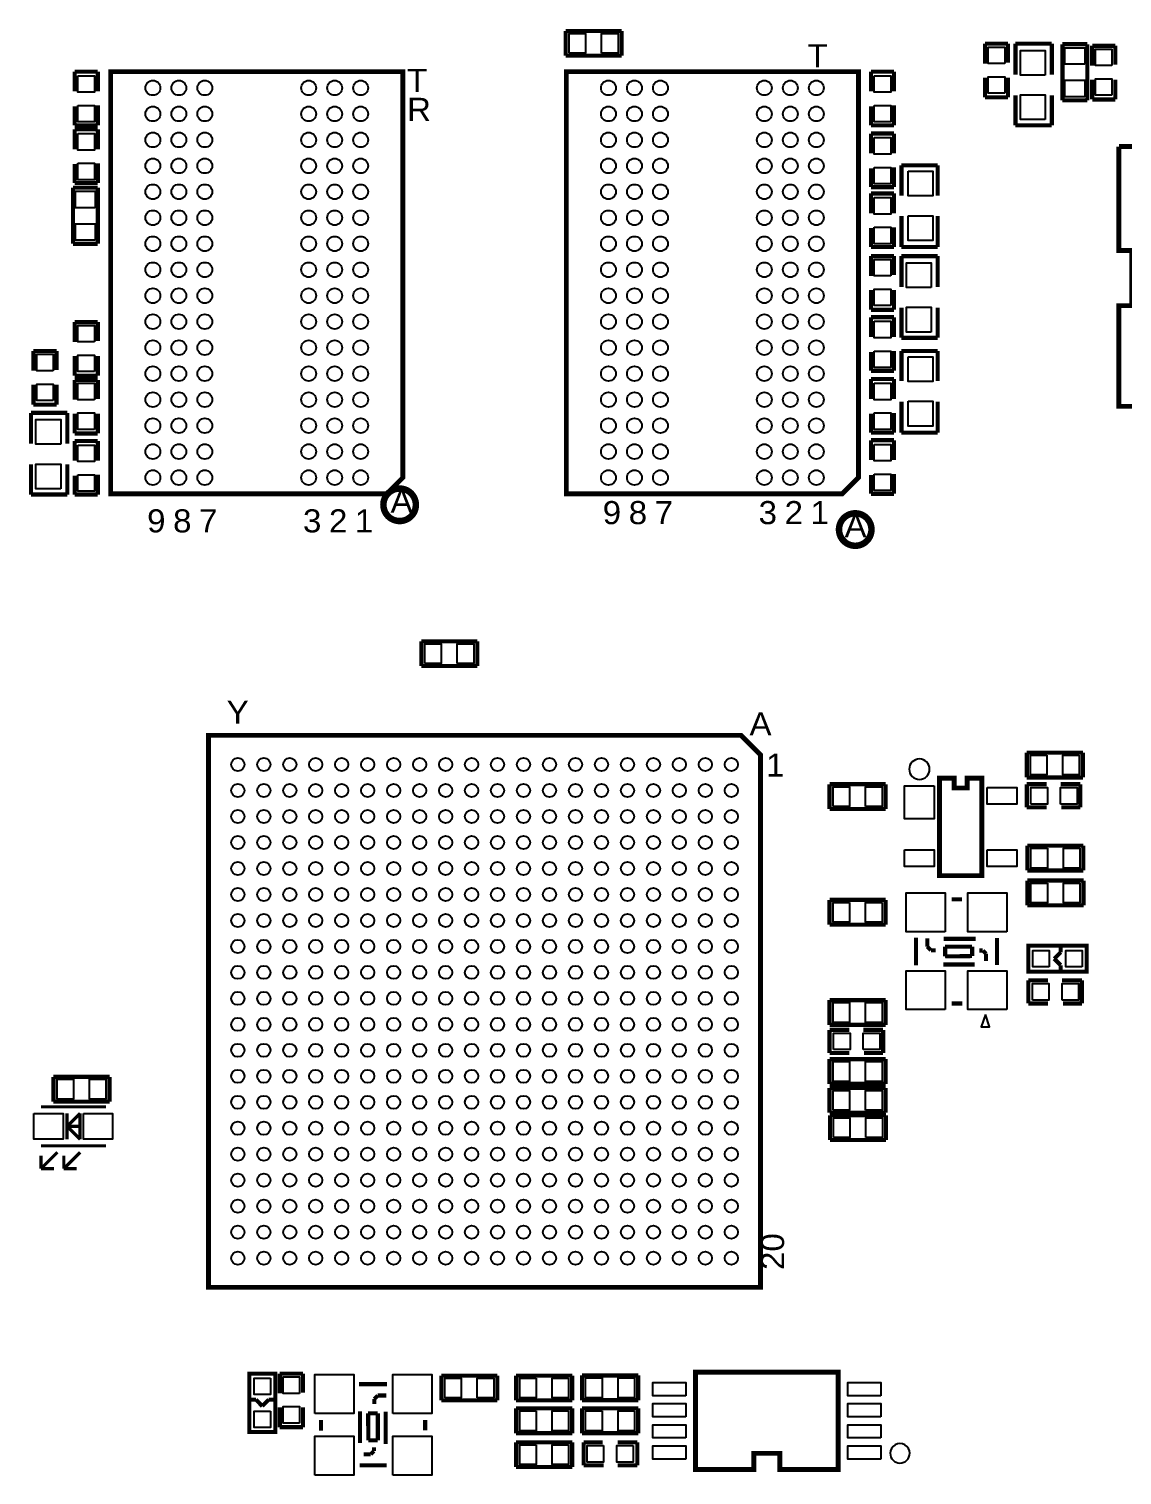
# Model space of a CAD drawing. Extents: x -24 to 175, y -12 to 101.
# Drawn here: x 51.57 to 85.24, y 25.51 to 70.04 of the extents above; entities that cross this region are included whole.
import ezdxf

# ---------------------------------------------------------------- set-up
doc = ezdxf.new("R2010")
doc.units = 0
doc.layers.add('PG_SILKSCREEN_TOP', color=4, linetype='CONTINUOUS')
doc.layers.add('PIN_TOP', color=5, linetype='CONTINUOUS')

msp = doc.modelspace()

# ---------------------------------------------------------------- linework, layer by layer
at = {"layer": 'PG_SILKSCREEN_TOP'}
for points, const_width in [([(68.0974, 69.977), (68.0974, 69.215)], 0.127), ([(69.8246, 69.977), (68.0974, 69.977)], 0.127), ([(69.8246, 69.215), (69.8246, 69.977)], 0.127), ([(81.0133, 69.5833), (81.7245, 69.5833)], 0.127), ([(81.0133, 68.9737), (81.0133, 69.5833)], 0.127), ([(81.7245, 69.5833), (81.7245, 68.9991)], 0.127), ([(81.9531, 68.6308), (81.9531, 69.5833)], 0.127), ([(81.9531, 69.5833), (83.0707, 69.5833)], 0.127), ([(83.0707, 69.5833), (83.0707, 68.6308)], 0.127), ([(84.1629, 69.5706), (83.4009, 69.5706)], 0.127), ([(83.4009, 69.5706), (83.4009, 67.8434)], 0.127), ([(84.1629, 67.8434), (84.1629, 69.5706)], 0.127), ([(84.3153, 69.5198), (85.0265, 69.5198)], 0.127), ([(84.3153, 68.9102), (84.3153, 69.5198)], 0.127), ([(85.0265, 69.5198), (85.0265, 68.9356)], 0.127), ([(68.0974, 69.215), (69.8246, 69.215)], 0.127), ([(53.689504, 68.724196), (52.978304, 68.724196)], 0.127), ([(52.978304, 68.724196), (52.978304, 68.114596)], 0.127), ([(53.689504, 68.724196), (53.689504, 68.114596)], 0.127), ([(78.212696, 68.724196), (77.501496, 68.724196)], 0.127), ([(77.501496, 68.724196), (77.501496, 68.114596)], 0.127), ([(78.212696, 68.724196), (78.212696, 68.114596)], 0.127), ([(81.0133, 67.9323), (81.0133, 68.5419)], 0.127), ([(81.7245, 67.9323), (81.7245, 68.5419)], 0.127), ([(84.3153, 67.8688), (84.3153, 68.4784)], 0.127), ([(85.0265, 67.8688), (85.0265, 68.4784)], 0.127), ([(52.978304, 67.073196), (52.978304, 67.657396)], 0.127), ([(53.689504, 67.682796), (53.689504, 67.073196)], 0.127), ([(77.501496, 67.073196), (77.501496, 67.657396)], 0.127), ([(78.212696, 67.682796), (78.212696, 67.073196)], 0.127), ([(81.0133, 67.9323), (81.7245, 67.9323)], 0.127), ([(81.9531, 67.9958), (81.9531, 67.0687)], 0.127), ([(83.0707, 67.0687), (83.0707, 67.9958)], 0.127), ([(83.4009, 67.8434), (84.1629, 67.8434)], 0.127), ([(84.3153, 67.8688), (85.0265, 67.8688)], 0.127), ([(53.689504, 67.073196), (52.978304, 67.073196)], 0.127), ([(53.689504, 66.946196), (52.978304, 66.946196)], 0.127), ([(52.978304, 66.946196), (52.978304, 66.336596)], 0.127), ([(53.689504, 66.946196), (53.689504, 66.336596)], 0.127), ([(78.212696, 67.073196), (77.501496, 67.073196)], 0.127), ([(78.212696, 66.819196), (77.501496, 66.819196)], 0.127), ([(77.501496, 66.819196), (77.501496, 66.209596)], 0.127), ([(78.212696, 66.819196), (78.212696, 66.209596)], 0.127), ([(81.9531, 67.0687), (83.0707, 67.0687)], 0.127), ([(85.738005, 58.419009), (85.138006, 58.419009), (85.138006, 61.519003), (85.538005, 61.519003), (85.538005, 63.219), (85.138006, 63.219), (85.138006, 66.418993)], 0.150012), ([(85.138006, 66.418993), (85.738005, 66.418993)], 0.150012), ([(52.978304, 65.295196), (52.978304, 65.879396)], 0.127), ([(53.689504, 65.904796), (53.689504, 65.295196)], 0.127), ([(77.501496, 65.168196), (77.501496, 65.752396)], 0.127), ([(78.212696, 65.777796), (78.212696, 65.168196)], 0.127), ([(79.558896, 65.8368), (78.441296, 65.8368)], 0.127), ([(78.441296, 65.8368), (78.441296, 64.9097)], 0.127), ([(79.558896, 64.9097), (79.558896, 65.8368)], 0.127), ([(53.689504, 65.15034), (52.927504, 65.15034)], 0.127), ([(52.927504, 65.15034), (52.927504, 63.42314)], 0.127), ([(53.689504, 65.295196), (52.978304, 65.295196)], 0.127), ([(53.689504, 63.42314), (53.689504, 65.15034)], 0.127), ([(78.212696, 65.168196), (77.501496, 65.168196)], 0.127), ([(78.212696, 64.9732), (77.501496, 64.9732)], 0.127), ([(77.501496, 64.9732), (77.501496, 64.3636)], 0.127), ([(78.212696, 64.9732), (78.212696, 64.3636)], 0.127), ([(78.441296, 63.3222), (78.441296, 64.2747)], 0.127), ([(79.558896, 64.2747), (79.558896, 63.3222)], 0.127), ([(77.501496, 63.3222), (77.501496, 63.9064)], 0.127), ([(78.212696, 63.9318), (78.212696, 63.3222)], 0.127), ([(52.927504, 63.42314), (53.689504, 63.42314)], 0.127), ([(78.212696, 63.3222), (77.501496, 63.3222)], 0.127), ([(79.558896, 63.3222), (78.441296, 63.3222)], 0.127), ([(77.501496, 63.0428), (78.212696, 63.0428)], 0.127), ([(77.501496, 62.4332), (77.501496, 63.0428)], 0.127), ([(78.212696, 63.0428), (78.212696, 62.4586)], 0.127), ([(78.441296, 62.0903), (78.441296, 63.0428)], 0.127), ([(78.441296, 63.0428), (79.558896, 63.0428)], 0.127), ([(79.558896, 63.0428), (79.558896, 62.0903)], 0.127), ([(77.501496, 61.3918), (77.501496, 62.0014)], 0.127), ([(78.212696, 61.3918), (78.212696, 62.0014)], 0.127), ([(78.441296, 61.4553), (78.441296, 60.5282)], 0.127), ([(79.558896, 60.5282), (79.558896, 61.4553)], 0.127), ([(52.978304, 61.0108), (53.689504, 61.0108)], 0.127), ([(52.978304, 60.4012), (52.978304, 61.0108)], 0.127), ([(53.689504, 61.0108), (53.689504, 60.4266)], 0.127), ([(77.501496, 61.3918), (78.212696, 61.3918)], 0.127), ([(78.212696, 61.1632), (77.501496, 61.1632)], 0.127), ([(77.501496, 61.1632), (77.501496, 60.5536)], 0.127), ([(78.212696, 61.1632), (78.212696, 60.5536)], 0.127), ([(78.441296, 60.5282), (79.558896, 60.5282)], 0.127), ([(51.708304, 60.1218), (52.419504, 60.1218)], 0.127), ([(51.708304, 59.5122), (51.708304, 60.1218)], 0.127), ([(52.419504, 60.1218), (52.419504, 59.5376)], 0.127), ([(77.501496, 59.5122), (77.501496, 60.0964)], 0.127), ([(78.212696, 60.1218), (78.212696, 59.5122)], 0.127), ([(79.558896, 60.1218), (78.441296, 60.1218)], 0.127), ([(78.441296, 60.1218), (78.441296, 59.1947)], 0.127), ([(79.558896, 59.1947), (79.558896, 60.1218)], 0.127), ([(52.978304, 59.3598), (52.978304, 59.9694)], 0.127), ([(53.689504, 59.3598), (53.689504, 59.9694)], 0.127), ([(52.978304, 59.3598), (53.689504, 59.3598)], 0.127), ([(52.978304, 59.2328), (53.689504, 59.2328)], 0.127), ([(52.978304, 58.6232), (52.978304, 59.2328)], 0.127), ([(53.689504, 59.2328), (53.689504, 58.6486)], 0.127), ([(78.212696, 59.5122), (77.501496, 59.5122)], 0.127), ([(78.212696, 59.2582), (77.501496, 59.2582)], 0.127), ([(77.501496, 59.2582), (77.501496, 58.6486)], 0.127), ([(78.212696, 59.2582), (78.212696, 58.6486)], 0.127), ([(51.708304, 58.4708), (51.708304, 59.0804)], 0.127), ([(52.419504, 58.4708), (52.419504, 59.0804)], 0.127), ([(51.708304, 58.4708), (52.419504, 58.4708)], 0.127), ([(78.441296, 57.6072), (78.441296, 58.5597)], 0.127), ([(79.558896, 58.5597), (79.558896, 57.6072)], 0.127), ([(51.632104, 57.2643), (51.632104, 58.2168)], 0.127), ([(51.632104, 58.2168), (52.749704, 58.2168)], 0.127), ([(52.749704, 58.2168), (52.749704, 57.2643)], 0.127), ([(52.978304, 57.5818), (52.978304, 58.1914)], 0.127), ([(53.689504, 57.5818), (53.689504, 58.1914)], 0.127), ([(77.501496, 57.6072), (77.501496, 58.1914)], 0.127), ([(78.212696, 58.2168), (78.212696, 57.6072)], 0.127), ([(52.978304, 57.5818), (53.689504, 57.5818)], 0.127), ([(78.212696, 57.6072), (77.501496, 57.6072)], 0.127), ([(79.558896, 57.6072), (78.441296, 57.6072)], 0.127), ([(53.689504, 57.3532), (52.978304, 57.3532)], 0.127), ([(52.978304, 57.3532), (52.978304, 56.7436)], 0.127), ([(53.689504, 57.3532), (53.689504, 56.7436)], 0.127), ([(78.212696, 57.374892), (77.501496, 57.374892)], 0.127), ([(77.501496, 57.374892), (77.501496, 56.765292)], 0.127), ([(78.212696, 57.374892), (78.212696, 56.765292)], 0.127), ([(51.632104, 56.6293), (51.632104, 55.7022)], 0.127), ([(52.749704, 55.7022), (52.749704, 56.6293)], 0.127), ([(52.978304, 55.7022), (52.978304, 56.2864)], 0.127), ([(53.689504, 56.3118), (53.689504, 55.7022)], 0.127), ([(77.501496, 55.723892), (77.501496, 56.308092)], 0.127), ([(78.212696, 56.333492), (78.212696, 55.723892)], 0.127), ([(51.632104, 55.7022), (52.749704, 55.7022)], 0.127), ([(53.689504, 55.7022), (52.978304, 55.7022)], 0.127), ([(78.212696, 55.723892), (77.501496, 55.723892)], 0.127), ([(63.6524, 51.181), (63.6524, 50.419)], 0.127), ([(65.3796, 51.181), (63.6524, 51.181)], 0.127), ([(65.3796, 50.419), (65.3796, 51.181)], 0.127), ([(63.6524, 50.419), (65.3796, 50.419)], 0.127), ([(84.028305, 47.752), (82.301105, 47.752)], 0.127), ([(82.301105, 47.752), (82.301105, 46.99)], 0.127), ([(84.028305, 46.99), (84.028305, 47.752)], 0.127), ([(76.2254, 46.781695), (76.2254, 46.019695)], 0.127), ([(77.9526, 46.781695), (76.2254, 46.781695)], 0.127), ([(77.9526, 46.019695), (77.9526, 46.781695)], 0.127), ([(82.301105, 46.99), (84.028305, 46.99)], 0.127), ([(82.301105, 46.781695), (82.301105, 46.070495)], 0.127), ([(82.301105, 46.781695), (82.910705, 46.781695)], 0.127), ([(83.342505, 46.781695), (83.952105, 46.781695)], 0.127), ([(83.952105, 46.781695), (83.952105, 46.070495)], 0.127), ([(76.2254, 46.019695), (77.9526, 46.019695)], 0.127), ([(82.301105, 46.070495), (82.910705, 46.070495)], 0.127), ([(83.952105, 46.070495), (83.367905, 46.070495)], 0.127), ([(84.045806, 44.886905), (82.318606, 44.886905)], 0.127), ([(82.318606, 44.886905), (82.318606, 44.124905)], 0.127), ([(84.045806, 44.124905), (84.045806, 44.886905)], 0.127), ([(82.318606, 44.124905), (84.045806, 44.124905)], 0.127), ([(84.0486, 43.815), (82.3214, 43.815)], 0.127), ([(82.3214, 43.815), (82.3214, 43.053)], 0.127), ([(84.0486, 43.053), (84.0486, 43.815)], 0.127), ([(77.9526, 43.220005), (76.2254, 43.220005)], 0.127), ([(76.2254, 43.220005), (76.2254, 42.458005)], 0.127), ([(77.9526, 42.458005), (77.9526, 43.220005)], 0.127), ([(80.306901, 43.239106), (79.986911, 43.239106)], 0.127), ([(82.3214, 43.053), (84.0486, 43.053)], 0.127), ([(76.2254, 42.458005), (77.9526, 42.458005)], 0.127), ([(78.887091, 41.199206), (78.887091, 42.0592)], 0.127), ([(79.237103, 41.779088), (79.237103, 42.03921)], 0.127), ([(80.727093, 42.019093), (79.737001, 42.019093)], 0.127), ([(81.38701, 41.218993), (81.38701, 42.04909)], 0.127), ([(79.347111, 41.669106), (79.237103, 41.779088)], 0.127), ([(79.496895, 41.669106), (79.347111, 41.669106)], 0.127), ([(80.617111, 41.779088), (79.786988, 41.779088)], 0.127), ([(79.786988, 41.779088), (79.786988, 41.479089)], 0.127), ([(79.786988, 41.479089), (80.617111, 41.488995)], 0.127), ([(80.617111, 41.488995), (80.617111, 41.779088)], 0.127), ([(80.947006, 41.6592), (80.836999, 41.6592)], 0.127), ([(81.047107, 41.559099), (80.947006, 41.6592)], 0.127), ([(81.047107, 41.33911), (81.047107, 41.559099)], 0.127), ([(83.146697, 41.407004), (83.346798, 41.606902)], 0.127), ([(83.346798, 41.207106), (83.146697, 41.407004)], 0.127), ([(83.346798, 41.606902), (83.346798, 41.74711)], 0.127), ([(80.697095, 41.229204), (79.727095, 41.229204)], 0.127), ([(83.346798, 41.056992), (83.346798, 41.207106)], 0.127), ([(82.3468, 40.7416), (82.3468, 40.0304)], 0.127), ([(82.3468, 40.7416), (82.9564, 40.7416)], 0.127), ([(83.3882, 40.7416), (83.9978, 40.7416)], 0.127), ([(83.9978, 40.7416), (83.9978, 40.0304)], 0.127), ([(76.2254, 40.132), (76.2254, 39.37)], 0.127), ([(77.9526, 40.132), (76.2254, 40.132)], 0.127), ([(77.9526, 39.37), (77.9526, 40.132)], 0.127), ([(80.317111, 40.029003), (79.986911, 40.029003)], 0.127), ([(82.3468, 40.0304), (82.9564, 40.0304)], 0.127), ([(83.9978, 40.0304), (83.4136, 40.0304)], 0.127), ([(76.2254, 39.37), (77.9526, 39.37)], 0.127), ([(76.2254, 39.2176), (76.2254, 38.5064)], 0.127), ([(76.2254, 39.2176), (76.835, 39.2176)], 0.127), ([(77.2668, 39.2176), (77.8764, 39.2176)], 0.127), ([(77.8764, 39.2176), (77.8764, 38.5064)], 0.127), ([(76.2254, 38.5064), (76.835, 38.5064)], 0.127), ([(77.9526, 38.3159), (76.2254, 38.3159)], 0.127), ([(76.2254, 38.3159), (76.2254, 37.5539)], 0.127), ([(77.8764, 38.5064), (77.2922, 38.5064)], 0.127), ([(77.9526, 37.5539), (77.9526, 38.3159)], 0.127), ([(54.0512, 37.7698), (52.324, 37.7698)], 0.127), ([(52.324, 37.7698), (52.324, 37.0078)], 0.127), ([(54.0512, 37.0078), (54.0512, 37.7698)], 0.127), ([(76.2254, 37.5539), (77.9526, 37.5539)], 0.127), ([(76.2254, 37.4269), (76.2254, 36.6649)], 0.127), ([(77.9526, 37.4269), (76.2254, 37.4269)], 0.127), ([(77.9526, 36.6649), (77.9526, 37.4269)], 0.127), ([(52.324, 37.0078), (54.0512, 37.0078)], 0.127), ([(51.943406, 36.845799), (53.943402, 36.845799)], 0.100101), ([(52.743506, 36.245902), (53.143607, 36.645901)], 0.100101), ([(52.743506, 36.645901), (52.743506, 35.845801)], 0.100101), ([(53.143607, 36.645901), (53.143607, 35.845801)], 0.100101), ([(76.2254, 36.6649), (77.9526, 36.6649)], 0.127), ([(76.2381, 36.5887), (76.2381, 35.8267)], 0.127), ([(77.9653, 36.5887), (76.2381, 36.5887)], 0.127), ([(77.9653, 35.8267), (77.9653, 36.5887)], 0.127), ([(52.693494, 36.245902), (53.193594, 36.245902)], 0.100101), ([(53.143607, 35.845801), (52.743506, 36.245902)], 0.100101), ([(51.943406, 35.645903), (53.943402, 35.645903)], 0.100101), ([(76.2381, 35.8267), (77.9653, 35.8267)], 0.127), ([(52.443609, 35.445802), (51.943406, 34.945904)], 0.100101), ([(51.943406, 35.345903), (51.943406, 34.945904)], 0.100101), ([(53.143607, 35.445802), (52.643507, 34.945904)], 0.100101), ([(52.643507, 35.345903), (52.643507, 34.945904)], 0.100101), ([(51.943406, 34.945904), (52.343507, 34.945904)], 0.100101), ([(52.643507, 34.945904), (53.043506, 34.945904)], 0.100101), ([(59.295462, 28.63149), (60.006662, 28.63149)], 0.127), ([(59.295462, 28.02189), (59.295462, 28.63149)], 0.127), ([(60.006662, 28.63149), (60.006662, 28.04729)], 0.127), ([(64.267461, 28.56799), (64.267461, 27.80599)], 0.127), ([(65.994661, 28.56799), (64.267461, 28.56799)], 0.127), ([(65.994661, 27.80599), (65.994661, 28.56799)], 0.127), ([(68.300498, 28.56799), (66.573298, 28.56799)], 0.127), ([(66.573298, 28.56799), (66.573298, 27.80599)], 0.127), ([(68.300498, 27.80599), (68.300498, 28.56799)], 0.127), ([(70.3326, 28.575), (68.6054, 28.575)], 0.127), ([(68.6054, 28.575), (68.6054, 27.813)], 0.127), ([(70.3326, 27.813), (70.3326, 28.575)], 0.127), ([(61.734268, 28.306598), (62.594261, 28.306598)], 0.127), ([(58.55716, 27.831694), (58.416952, 27.831694)], 0.127), ([(58.757058, 27.631492), (58.55716, 27.831694)], 0.127), ([(58.956956, 27.831694), (58.757058, 27.631492)], 0.127), ([(59.10707, 27.831694), (58.956956, 27.831694)], 0.127), ([(59.295462, 26.98049), (59.295462, 27.59009)], 0.127), ([(60.006662, 26.98049), (60.006662, 27.59009)], 0.127), ([(62.204168, 27.846604), (62.31415, 27.956612)], 0.127), ([(62.204168, 27.696795), (62.204168, 27.846604)], 0.127), ([(62.31415, 27.956612), (62.574272, 27.956612)], 0.127), ([(64.267461, 27.80599), (65.994661, 27.80599)], 0.127), ([(66.573298, 27.80599), (68.300498, 27.80599)], 0.127), ([(68.300498, 27.559), (66.573298, 27.559)], 0.127), ([(66.573298, 27.559), (66.573298, 26.797)], 0.127), ([(68.300498, 26.797), (68.300498, 27.559)], 0.127), ([(68.6054, 27.813), (70.3326, 27.813)], 0.127), ([(70.3326, 27.559), (68.6054, 27.559)], 0.127), ([(68.6054, 27.559), (68.6054, 26.797)], 0.127), ([(70.3326, 26.797), (70.3326, 27.559)], 0.127), ([(60.564065, 26.876604), (60.564065, 27.206804)], 0.127), ([(61.764266, 26.496594), (61.764266, 27.466595)], 0.127), ([(62.31415, 27.406702), (62.014151, 27.406702)], 0.127), ([(62.014151, 27.406702), (62.024057, 26.576604)], 0.127), ([(62.31415, 26.576604), (62.31415, 27.406702)], 0.127), ([(62.554155, 26.466597), (62.554155, 27.456689)], 0.127), ([(63.774168, 26.886789), (63.774168, 27.206804)], 0.127), ([(59.295462, 26.98049), (60.006662, 26.98049)], 0.127), ([(66.573298, 26.797), (68.300498, 26.797)], 0.127), ([(68.6054, 26.797), (70.3326, 26.797)], 0.127), ([(62.024057, 26.576604), (62.31415, 26.576604)], 0.127), ([(62.094161, 26.146608), (62.194262, 26.246709)], 0.127), ([(62.194262, 26.246709), (62.194262, 26.356691)], 0.127), ([(68.300498, 26.5176), (66.573298, 26.5176)], 0.127), ([(66.573298, 26.5176), (66.573298, 25.7556)], 0.127), ([(68.300498, 25.7556), (68.300498, 26.5176)], 0.127), ([(68.6562, 26.5176), (69.2404, 26.5176)], 0.127), ([(68.6562, 25.8064), (68.6562, 26.5176)], 0.127), ([(70.3072, 26.5176), (69.6976, 26.5176)], 0.127), ([(70.3072, 25.8064), (70.3072, 26.5176)], 0.127), ([(61.754055, 25.806705), (62.584152, 25.806705)], 0.127), ([(61.874273, 26.146608), (62.094161, 26.146608)], 0.127), ([(69.2658, 25.8064), (68.6562, 25.8064)], 0.127), ([(70.3072, 25.8064), (69.6976, 25.8064)], 0.127), ([(66.573298, 25.7556), (68.300498, 25.7556)], 0.127)]:
    msp.add_lwpolyline(points, dxfattribs=dict(at, const_width=const_width))
for points, const_width in [([(63.085802, 68.724196), (63.085802, 56.224094), (62.586006, 55.723892), (54.0861, 55.723892), (54.0861, 68.724196)], 0.150089), ([(77.117804, 68.724196), (77.117804, 56.224094), (76.618008, 55.723892), (68.118101, 55.723892), (68.118101, 68.724196)], 0.150089), ([(57.101994, 48.287), (57.101994, 31.287009), (74.102011, 31.287009), (74.102011, 47.687001), (73.502012, 48.287)], 0.150012), ([(79.613989, 43.965901), (80.914011, 43.965901), (80.914011, 46.966099), (80.463898, 46.966099), (80.463898, 46.665896), (80.064102, 46.665896), (80.064102, 46.966099), (79.613989, 46.966099)], 0.150089), ([(84.146695, 41.007005), (84.146695, 41.807105), (82.3468, 41.807105), (82.3468, 41.007005)], 0.127), ([(59.157057, 28.63149), (58.356957, 28.63149), (58.356957, 26.831696), (59.157057, 26.831696)], 0.127), ([(76.494894, 28.678099), (72.095106, 28.678099), (72.095106, 25.677901), (73.894899, 25.677901), (73.894899, 26.178002), (74.694999, 26.178002), (74.694999, 25.677901), (76.494894, 25.677901)], 0.150089)]:
    msp.add_lwpolyline(points, close=True, dxfattribs=dict(at, const_width=const_width))
at = {"layer": 'PG_SILKSCREEN_TOP', "const_width": 0.199898}
for points in [[(63.486005, 55.386072, 1), (62.485919, 55.386052, 1)], [(77.518006, 54.624072, 1), (76.517934, 54.624052, 1)]]:
    msp.add_lwpolyline(points, format="xyb", close=True, dxfattribs=at)
at = {"layer": 'PG_SILKSCREEN_TOP'}
for points in [[(79.309925, 47.244, 1), (78.678072, 47.244, 1)], [(78.694788, 26.177977, 1), (78.095148, 26.177975, 1)]]:
    msp.add_lwpolyline(points, format="xyb", close=True, dxfattribs=at)
msp.add_lwpolyline([(81.026, 39.6875), (80.899, 39.3065), (81.153, 39.3065)], close=True, dxfattribs=at)
at = {"layer": 'PIN_TOP'}
for points in [[(68.206899, 69.2912), (68.206899, 69.9008), (68.714899, 69.9008), (68.714899, 69.2912)], [(69.207101, 69.2912), (69.207101, 69.9008), (69.715101, 69.9008), (69.715101, 69.2912)], [(81.6229, 68.9737), (81.1149, 68.9737), (81.1149, 69.4817), (81.6229, 69.4817)], [(82.8675, 68.6181), (82.1055, 68.6181), (82.1055, 69.3801), (82.8675, 69.3801)], [(84.0867, 68.953101), (83.4771, 68.953101), (83.4771, 69.461101), (84.0867, 69.461101)], [(84.9249, 68.9102), (84.4169, 68.9102), (84.4169, 69.4182), (84.9249, 69.4182)], [(53.079904, 68.597196), (53.587904, 68.597196), (53.587904, 68.089196), (53.079904, 68.089196)], [(77.603096, 68.597196), (78.111096, 68.597196), (78.111096, 68.089196), (77.603096, 68.089196)], [(81.6229, 68.0593), (81.1149, 68.0593), (81.1149, 68.5673), (81.6229, 68.5673)], [(84.0867, 67.952899), (83.4771, 67.952899), (83.4771, 68.460899), (84.0867, 68.460899)], [(84.9249, 67.9958), (84.4169, 67.9958), (84.4169, 68.5038), (84.9249, 68.5038)], [(82.8675, 67.2465), (82.1055, 67.2465), (82.1055, 68.0085), (82.8675, 68.0085)], [(53.079904, 67.682796), (53.587904, 67.682796), (53.587904, 67.174796), (53.079904, 67.174796)], [(77.603096, 67.682796), (78.111096, 67.682796), (78.111096, 67.174796), (77.603096, 67.174796)], [(53.079904, 66.819196), (53.587904, 66.819196), (53.587904, 66.311196), (53.079904, 66.311196)], [(77.603096, 66.692196), (78.111096, 66.692196), (78.111096, 66.184196), (77.603096, 66.184196)], [(53.079904, 65.904796), (53.587904, 65.904796), (53.587904, 65.396796), (53.079904, 65.396796)], [(77.603096, 65.777796), (78.111096, 65.777796), (78.111096, 65.269796), (77.603096, 65.269796)], [(78.644496, 65.659), (79.406496, 65.659), (79.406496, 64.897), (78.644496, 64.897)], [(53.613304, 64.53284), (53.003704, 64.53284), (53.003704, 65.04084), (53.613304, 65.04084)], [(77.603096, 64.8462), (78.111096, 64.8462), (78.111096, 64.3382), (77.603096, 64.3382)], [(78.644496, 64.2874), (79.406496, 64.2874), (79.406496, 63.5254), (78.644496, 63.5254)], [(53.613304, 63.532639), (53.003704, 63.532639), (53.003704, 64.040639), (53.613304, 64.040639)], [(77.603096, 63.9318), (78.111096, 63.9318), (78.111096, 63.4238), (77.603096, 63.4238)], [(78.111096, 62.4332), (77.603096, 62.4332), (77.603096, 62.9412), (78.111096, 62.9412)], [(79.355696, 62.0776), (78.593696, 62.0776), (78.593696, 62.8396), (79.355696, 62.8396)], [(78.111096, 61.5188), (77.603096, 61.5188), (77.603096, 62.0268), (78.111096, 62.0268)], [(79.355696, 60.706), (78.593696, 60.706), (78.593696, 61.468), (79.355696, 61.468)], [(77.603096, 61.0362), (78.111096, 61.0362), (78.111096, 60.5282), (77.603096, 60.5282)], [(53.587904, 60.4012), (53.079904, 60.4012), (53.079904, 60.9092), (53.587904, 60.9092)], [(77.603096, 60.1218), (78.111096, 60.1218), (78.111096, 59.6138), (77.603096, 59.6138)], [(52.317904, 59.5122), (51.809904, 59.5122), (51.809904, 60.0202), (52.317904, 60.0202)], [(53.587904, 59.4868), (53.079904, 59.4868), (53.079904, 59.9948), (53.587904, 59.9948)], [(78.644496, 59.944), (79.406496, 59.944), (79.406496, 59.182), (78.644496, 59.182)], [(52.317904, 58.5978), (51.809904, 58.5978), (51.809904, 59.1058), (52.317904, 59.1058)], [(53.587904, 58.6232), (53.079904, 58.6232), (53.079904, 59.1312), (53.587904, 59.1312)], [(77.603096, 59.1312), (78.111096, 59.1312), (78.111096, 58.6232), (77.603096, 58.6232)], [(78.644496, 58.5724), (79.406496, 58.5724), (79.406496, 57.8104), (78.644496, 57.8104)], [(52.546504, 57.2516), (51.784504, 57.2516), (51.784504, 58.0136), (52.546504, 58.0136)], [(53.587904, 57.7088), (53.079904, 57.7088), (53.079904, 58.2168), (53.587904, 58.2168)], [(77.603096, 58.2168), (78.111096, 58.2168), (78.111096, 57.7088), (77.603096, 57.7088)], [(53.079904, 57.2262), (53.587904, 57.2262), (53.587904, 56.7182), (53.079904, 56.7182)], [(77.603096, 57.247892), (78.111096, 57.247892), (78.111096, 56.739892), (77.603096, 56.739892)], [(52.546504, 55.88), (51.784504, 55.88), (51.784504, 56.642), (52.546504, 56.642)], [(53.079904, 56.3118), (53.587904, 56.3118), (53.587904, 55.8038), (53.079904, 55.8038)], [(77.603096, 56.333492), (78.111096, 56.333492), (78.111096, 55.825492), (77.603096, 55.825492)], [(63.761899, 50.4952), (63.761899, 51.1048), (64.269899, 51.1048), (64.269899, 50.4952)], [(64.762101, 50.4952), (64.762101, 51.1048), (65.270101, 51.1048), (65.270101, 50.4952)], [(82.918605, 47.6758), (82.918605, 47.0662), (82.410605, 47.0662), (82.410605, 47.6758)], [(83.918806, 47.6758), (83.918806, 47.0662), (83.410806, 47.0662), (83.410806, 47.6758)], [(76.334899, 46.095895), (76.334899, 46.705495), (76.842899, 46.705495), (76.842899, 46.095895)], [(77.335101, 46.095895), (77.335101, 46.705495), (77.843101, 46.705495), (77.843101, 46.095895)], [(79.446095, 46.733993), (79.446095, 45.717993), (78.531695, 45.717993), (78.531695, 46.733993)], [(81.081905, 46.680095), (81.996305, 46.680095), (81.996305, 46.172095), (81.081905, 46.172095)], [(82.428105, 46.172095), (82.428105, 46.680095), (82.936105, 46.680095), (82.936105, 46.172095)], [(83.342505, 46.172095), (83.342505, 46.680095), (83.850505, 46.680095), (83.850505, 46.172095)], [(78.531695, 44.759905), (79.446095, 44.759905), (79.446095, 44.251905), (78.531695, 44.251905)], [(81.081905, 44.759905), (81.996305, 44.759905), (81.996305, 44.251905), (81.081905, 44.251905)], [(82.936105, 44.810705), (82.936105, 44.201105), (82.428105, 44.201105), (82.428105, 44.810705)], [(83.936307, 44.810705), (83.936307, 44.201105), (83.428307, 44.201105), (83.428307, 44.810705)], [(82.938899, 43.7388), (82.938899, 43.1292), (82.430899, 43.1292), (82.430899, 43.7388)], [(83.939101, 43.7388), (83.939101, 43.1292), (83.431101, 43.1292), (83.431101, 43.7388)], [(79.786937, 42.239057), (78.587041, 42.239057), (78.587041, 43.438953), (79.786937, 43.438953)], [(81.686959, 42.239057), (80.487063, 42.239057), (80.487063, 43.438953), (81.686959, 43.438953)], [(76.842899, 43.143805), (76.842899, 42.534205), (76.334899, 42.534205), (76.334899, 43.143805)], [(77.843101, 43.143805), (77.843101, 42.534205), (77.335101, 42.534205), (77.335101, 43.143805)], [(82.988747, 41.156954), (82.488646, 41.156954), (82.488646, 41.657054), (82.988747, 41.657054)], [(84.004747, 41.156954), (83.504646, 41.156954), (83.504646, 41.657054), (84.004747, 41.657054)], [(79.786937, 39.839265), (78.587041, 39.839265), (78.587041, 41.039161), (79.786937, 41.039161)], [(81.686959, 39.839265), (80.487063, 39.839265), (80.487063, 41.039161), (81.686959, 41.039161)], [(82.4738, 40.132), (82.4738, 40.64), (82.9818, 40.64), (82.9818, 40.132)], [(83.3882, 40.132), (83.3882, 40.64), (83.8962, 40.64), (83.8962, 40.132)], [(76.334899, 39.4462), (76.334899, 40.0558), (76.842899, 40.0558), (76.842899, 39.4462)], [(77.335101, 39.4462), (77.335101, 40.0558), (77.843101, 40.0558), (77.843101, 39.4462)], [(76.3524, 38.608), (76.3524, 39.116), (76.8604, 39.116), (76.8604, 38.608)], [(77.2668, 38.608), (77.2668, 39.116), (77.7748, 39.116), (77.7748, 38.608)], [(76.842899, 38.2397), (76.842899, 37.6301), (76.334899, 37.6301), (76.334899, 38.2397)], [(77.843101, 38.2397), (77.843101, 37.6301), (77.335101, 37.6301), (77.335101, 38.2397)], [(52.941499, 37.6936), (52.941499, 37.084), (52.433499, 37.084), (52.433499, 37.6936)], [(53.941701, 37.6936), (53.941701, 37.084), (53.433701, 37.084), (53.433701, 37.6936)], [(76.334899, 36.7411), (76.334899, 37.3507), (76.842899, 37.3507), (76.842899, 36.7411)], [(77.335101, 36.7411), (77.335101, 37.3507), (77.843101, 37.3507), (77.843101, 36.7411)], [(51.72155, 36.645952), (52.621447, 36.645952), (52.621447, 35.845852), (51.72155, 35.845852)], [(53.24555, 36.645952), (54.145447, 36.645952), (54.145447, 35.845852), (53.24555, 35.845852)], [(76.347599, 35.9029), (76.347599, 36.5125), (76.855599, 36.5125), (76.855599, 35.9029)], [(77.347801, 35.9029), (77.347801, 36.5125), (77.855801, 36.5125), (77.855801, 35.9029)], [(59.905062, 28.02189), (59.397062, 28.02189), (59.397062, 28.52989), (59.905062, 28.52989)], [(60.374327, 27.406752), (60.374327, 28.606648), (61.574223, 28.606648), (61.574223, 27.406752)], [(62.774119, 27.406752), (62.774119, 28.606648), (63.974015, 28.606648), (63.974015, 27.406752)], [(59.007108, 28.489643), (59.007108, 27.989543), (58.507008, 27.989543), (58.507008, 28.489643)], [(64.37696, 27.88219), (64.37696, 28.49179), (64.88496, 28.49179), (64.88496, 27.88219)], [(65.377162, 27.88219), (65.377162, 28.49179), (65.885162, 28.49179), (65.885162, 27.88219)], [(67.190798, 28.49179), (67.190798, 27.88219), (66.682798, 27.88219), (66.682798, 28.49179)], [(68.190999, 28.49179), (68.190999, 27.88219), (67.682999, 27.88219), (67.682999, 28.49179)], [(69.222899, 28.4988), (69.222899, 27.8892), (68.714899, 27.8892), (68.714899, 28.4988)], [(70.223101, 28.4988), (70.223101, 27.8892), (69.715101, 27.8892), (69.715101, 28.4988)], [(71.803006, 27.949906), (70.787006, 27.949906), (70.787006, 28.356306), (71.803006, 28.356306)], [(77.802994, 27.949906), (76.786994, 27.949906), (76.786994, 28.356306), (77.802994, 28.356306)], [(59.905062, 27.10749), (59.397062, 27.10749), (59.397062, 27.61549), (59.905062, 27.61549)], [(71.803006, 27.299895), (70.787006, 27.299895), (70.787006, 27.706295), (71.803006, 27.706295)], [(77.802994, 27.299895), (76.786994, 27.299895), (76.786994, 27.706295), (77.802994, 27.706295)], [(59.007108, 27.473643), (59.007108, 26.973543), (58.507008, 26.973543), (58.507008, 27.473643)], [(67.190798, 27.4828), (67.190798, 26.8732), (66.682798, 26.8732), (66.682798, 27.4828)], [(68.190999, 27.4828), (68.190999, 26.8732), (67.682999, 26.8732), (67.682999, 27.4828)], [(69.222899, 27.4828), (69.222899, 26.8732), (68.714899, 26.8732), (68.714899, 27.4828)], [(70.223101, 27.4828), (70.223101, 26.8732), (69.715101, 26.8732), (69.715101, 27.4828)], [(71.803006, 26.649705), (70.787006, 26.649705), (70.787006, 27.056105), (71.803006, 27.056105)], [(77.802994, 26.649705), (76.786994, 26.649705), (76.786994, 27.056105), (77.802994, 27.056105)], [(60.374327, 25.506731), (60.374327, 26.706627), (61.574223, 26.706627), (61.574223, 25.506731)], [(62.774119, 25.506731), (62.774119, 26.706627), (63.974015, 26.706627), (63.974015, 25.506731)], [(67.190798, 26.4414), (67.190798, 25.8318), (66.682798, 25.8318), (66.682798, 26.4414)], [(68.190999, 26.4414), (68.190999, 25.8318), (67.682999, 25.8318), (67.682999, 26.4414)], [(69.2658, 26.416), (69.2658, 25.908), (68.7578, 25.908), (68.7578, 26.416)], [(70.1802, 26.416), (70.1802, 25.908), (69.6722, 25.908), (69.6722, 26.416)], [(71.803006, 25.999694), (70.787006, 25.999694), (70.787006, 26.406094), (71.803006, 26.406094)], [(77.802994, 25.999694), (76.786994, 25.999694), (76.786994, 26.406094), (77.802994, 26.406094)]]:
    msp.add_lwpolyline(points, close=True, dxfattribs=at)
for centre, radius in [((55.386122, 68.224095), 0.2286), ((56.186019, 68.224095), 0.2286), ((56.986119, 68.224095), 0.2286), ((60.18591, 68.224095), 0.2286), ((60.98601, 68.224095), 0.2286), ((61.785906, 68.224095), 0.2286), ((69.418098, 68.224095), 0.2286), ((70.217995, 68.224095), 0.2286), ((71.018095, 68.224095), 0.2286), ((74.217886, 68.224095), 0.2286), ((75.017986, 68.224095), 0.2286), ((75.817882, 68.224095), 0.2286), ((55.386122, 67.423995), 0.2286), ((56.186019, 67.423995), 0.2286), ((56.986119, 67.423995), 0.2286), ((60.18591, 67.423995), 0.2286), ((60.98601, 67.423995), 0.2286), ((61.785906, 67.423995), 0.2286), ((69.418098, 67.423995), 0.2286), ((70.217995, 67.423995), 0.2286), ((71.018095, 67.423995), 0.2286), ((74.217886, 67.423995), 0.2286), ((75.017986, 67.423995), 0.2286), ((75.817882, 67.423995), 0.2286), ((55.386122, 66.624098), 0.2286), ((56.186019, 66.624098), 0.2286), ((56.986119, 66.624098), 0.2286), ((60.18591, 66.624098), 0.2286), ((60.98601, 66.624098), 0.2286), ((61.785906, 66.624098), 0.2286), ((69.418098, 66.624098), 0.2286), ((70.217995, 66.624098), 0.2286), ((71.018095, 66.624098), 0.2286), ((74.217886, 66.624098), 0.2286), ((75.017986, 66.624098), 0.2286), ((75.817882, 66.624098), 0.2286), ((55.386122, 65.823998), 0.2286), ((56.186019, 65.823998), 0.2286), ((56.986119, 65.823998), 0.2286), ((60.18591, 65.823998), 0.2286), ((60.98601, 65.823998), 0.2286), ((61.785906, 65.823998), 0.2286), ((69.418098, 65.823998), 0.2286), ((70.217995, 65.823998), 0.2286), ((71.018095, 65.823998), 0.2286), ((74.217886, 65.823998), 0.2286), ((75.017986, 65.823998), 0.2286), ((75.817882, 65.823998), 0.2286), ((55.386122, 65.024203), 0.2286), ((56.186019, 65.024203), 0.2286), ((56.986119, 65.024203), 0.2286), ((60.18591, 65.024203), 0.2286), ((60.98601, 65.024203), 0.2286), ((61.785906, 65.024203), 0.2286), ((69.418098, 65.024203), 0.2286), ((70.217995, 65.024203), 0.2286), ((71.018095, 65.024203), 0.2286), ((74.217886, 65.024203), 0.2286), ((75.017986, 65.024203), 0.2286), ((75.817882, 65.024203), 0.2286), ((55.386122, 64.224103), 0.2286), ((56.186019, 64.224103), 0.2286), ((56.986119, 64.224103), 0.2286), ((60.18591, 64.224103), 0.2286), ((60.98601, 64.224103), 0.2286), ((61.785906, 64.224103), 0.2286), ((69.418098, 64.224103), 0.2286), ((70.217995, 64.224103), 0.2286), ((71.018095, 64.224103), 0.2286), ((74.217886, 64.224103), 0.2286), ((75.017986, 64.224103), 0.2286), ((75.817882, 64.224103), 0.2286), ((55.386122, 63.424003), 0.2286), ((56.186019, 63.424003), 0.2286), ((56.986119, 63.424003), 0.2286), ((60.18591, 63.424003), 0.2286), ((60.98601, 63.424003), 0.2286), ((61.785906, 63.424003), 0.2286), ((69.418098, 63.424003), 0.2286), ((70.217995, 63.424003), 0.2286), ((71.018095, 63.424003), 0.2286), ((74.217886, 63.424003), 0.2286), ((75.017986, 63.424003), 0.2286), ((75.817882, 63.424003), 0.2286), ((55.386122, 62.624106), 0.2286), ((56.186019, 62.624106), 0.2286), ((56.986119, 62.624106), 0.2286), ((60.18591, 62.624106), 0.2286), ((60.98601, 62.624106), 0.2286), ((61.785906, 62.624106), 0.2286), ((69.418098, 62.624106), 0.2286), ((70.217995, 62.624106), 0.2286), ((71.018095, 62.624106), 0.2286), ((74.217886, 62.624106), 0.2286), ((75.017986, 62.624106), 0.2286), ((75.817882, 62.624106), 0.2286), ((55.386122, 61.824108), 0.2286), ((56.186019, 61.824108), 0.2286), ((56.986119, 61.824108), 0.2286), ((60.18591, 61.824108), 0.2286), ((60.98601, 61.824108), 0.2286), ((61.785906, 61.824108), 0.2286), ((69.418098, 61.824108), 0.2286), ((70.217995, 61.824108), 0.2286), ((71.018095, 61.824108), 0.2286), ((74.217886, 61.824108), 0.2286), ((75.017986, 61.824108), 0.2286), ((75.817882, 61.824108), 0.2286), ((55.386122, 61.024211), 0.2286), ((56.186019, 61.024211), 0.2286), ((56.986119, 61.024211), 0.2286), ((60.18591, 61.024211), 0.2286), ((60.98601, 61.024211), 0.2286), ((61.785906, 61.024211), 0.2286), ((69.418098, 61.024211), 0.2286), ((70.217995, 61.024211), 0.2286), ((71.018095, 61.024211), 0.2286), ((74.217886, 61.024211), 0.2286), ((75.017986, 61.024211), 0.2286), ((75.817882, 61.024211), 0.2286), ((55.386122, 60.224111), 0.2286), ((56.186019, 60.224111), 0.2286), ((56.986119, 60.224111), 0.2286), ((60.18591, 60.224111), 0.2286), ((60.98601, 60.224111), 0.2286), ((61.785906, 60.224111), 0.2286), ((69.418098, 60.224111), 0.2286), ((70.217995, 60.224111), 0.2286), ((71.018095, 60.224111), 0.2286), ((74.217886, 60.224111), 0.2286), ((75.017986, 60.224111), 0.2286), ((75.817882, 60.224111), 0.2286), ((55.386122, 59.424011), 0.2286), ((56.186019, 59.424011), 0.2286), ((56.986119, 59.424011), 0.2286), ((60.18591, 59.424011), 0.2286), ((60.98601, 59.424011), 0.2286), ((61.785906, 59.424011), 0.2286), ((69.418098, 59.424011), 0.2286), ((70.217995, 59.424011), 0.2286), ((71.018095, 59.424011), 0.2286), ((74.217886, 59.424011), 0.2286), ((75.017986, 59.424011), 0.2286), ((75.817882, 59.424011), 0.2286), ((55.386122, 58.624216), 0.2286), ((56.186019, 58.624216), 0.2286), ((56.986119, 58.624216), 0.2286), ((60.18591, 58.624216), 0.2286), ((60.98601, 58.624216), 0.2286), ((61.785906, 58.624216), 0.2286), ((69.418098, 58.624216), 0.2286), ((70.217995, 58.624216), 0.2286), ((71.018095, 58.624216), 0.2286), ((74.217886, 58.624216), 0.2286), ((75.017986, 58.624216), 0.2286), ((75.817882, 58.624216), 0.2286), ((55.386122, 57.824116), 0.2286), ((56.186019, 57.824116), 0.2286), ((56.986119, 57.824116), 0.2286), ((60.18591, 57.824116), 0.2286), ((60.98601, 57.824116), 0.2286), ((61.785906, 57.824116), 0.2286), ((69.418098, 57.824116), 0.2286), ((70.217995, 57.824116), 0.2286), ((71.018095, 57.824116), 0.2286), ((74.217886, 57.824116), 0.2286), ((75.017986, 57.824116), 0.2286), ((75.817882, 57.824116), 0.2286), ((55.386122, 57.024219), 0.2286), ((56.186019, 57.024219), 0.2286), ((56.986119, 57.024219), 0.2286), ((60.18591, 57.024219), 0.2286), ((60.98601, 57.024219), 0.2286), ((61.785906, 57.024219), 0.2286), ((69.418098, 57.024219), 0.2286), ((70.217995, 57.024219), 0.2286), ((71.018095, 57.024219), 0.2286), ((74.217886, 57.024219), 0.2286), ((75.017986, 57.024219), 0.2286), ((75.817882, 57.024219), 0.2286), ((55.386122, 56.224119), 0.2286), ((56.186019, 56.224119), 0.2286), ((56.986119, 56.224119), 0.2286), ((60.18591, 56.224119), 0.2286), ((60.98601, 56.224119), 0.2286), ((61.785906, 56.224119), 0.2286), ((69.418098, 56.224119), 0.2286), ((70.217995, 56.224119), 0.2286), ((71.018095, 56.224119), 0.2286), ((74.217886, 56.224119), 0.2286), ((75.017986, 56.224119), 0.2286), ((75.817882, 56.224119), 0.2286), ((58.001992, 47.387002), 0.2032), ((58.801991, 47.387002), 0.2032), ((59.602014, 47.387002), 0.2032), ((60.402013, 47.387002), 0.2032), ((61.202011, 47.387002), 0.2032), ((62.00201, 47.387002), 0.2032), ((62.802008, 47.387002), 0.2032), ((63.602006, 47.387002), 0.2032), ((64.402005, 47.387002), 0.2032), ((65.202003, 47.387002), 0.2032), ((66.002002, 47.387002), 0.2032), ((66.802, 47.387002), 0.2032), ((67.601998, 47.387002), 0.2032), ((68.401997, 47.387002), 0.2032), ((69.201995, 47.387002), 0.2032), ((70.001994, 47.387002), 0.2032), ((70.801992, 47.387002), 0.2032), ((71.60199, 47.387002), 0.2032), ((72.402014, 47.387002), 0.2032), ((73.202013, 47.387002), 0.2032), ((58.001992, 46.587004), 0.2032), ((58.801991, 46.587004), 0.2032), ((59.602014, 46.587004), 0.2032), ((60.402013, 46.587004), 0.2032), ((61.202011, 46.587004), 0.2032), ((62.00201, 46.587004), 0.2032), ((62.802008, 46.587004), 0.2032), ((63.602006, 46.587004), 0.2032), ((64.402005, 46.587004), 0.2032), ((65.202003, 46.587004), 0.2032), ((66.002002, 46.587004), 0.2032), ((66.802, 46.587004), 0.2032), ((67.601998, 46.587004), 0.2032), ((68.401997, 46.587004), 0.2032), ((69.201995, 46.587004), 0.2032), ((70.001994, 46.587004), 0.2032), ((70.801992, 46.587004), 0.2032), ((71.60199, 46.587004), 0.2032), ((72.402014, 46.587004), 0.2032), ((73.202013, 46.587004), 0.2032), ((58.001992, 45.78698), 0.2032), ((58.801991, 45.78698), 0.2032), ((59.602014, 45.78698), 0.2032), ((60.402013, 45.78698), 0.2032), ((61.202011, 45.78698), 0.2032), ((62.00201, 45.78698), 0.2032), ((62.802008, 45.78698), 0.2032), ((63.602006, 45.78698), 0.2032), ((64.402005, 45.78698), 0.2032), ((65.202003, 45.78698), 0.2032), ((66.002002, 45.78698), 0.2032), ((66.802, 45.78698), 0.2032), ((67.601998, 45.78698), 0.2032), ((68.401997, 45.78698), 0.2032), ((69.201995, 45.78698), 0.2032), ((70.001994, 45.78698), 0.2032), ((70.801992, 45.78698), 0.2032), ((71.60199, 45.78698), 0.2032), ((72.402014, 45.78698), 0.2032), ((73.202013, 45.78698), 0.2032), ((58.001992, 44.986981), 0.2032), ((58.801991, 44.986981), 0.2032), ((59.602014, 44.986981), 0.2032), ((60.402013, 44.986981), 0.2032), ((61.202011, 44.986981), 0.2032), ((62.00201, 44.986981), 0.2032), ((62.802008, 44.986981), 0.2032), ((63.602006, 44.986981), 0.2032), ((64.402005, 44.986981), 0.2032), ((65.202003, 44.986981), 0.2032), ((66.002002, 44.986981), 0.2032), ((66.802, 44.986981), 0.2032), ((67.601998, 44.986981), 0.2032), ((68.401997, 44.986981), 0.2032), ((69.201995, 44.986981), 0.2032), ((70.001994, 44.986981), 0.2032), ((70.801992, 44.986981), 0.2032), ((71.60199, 44.986981), 0.2032), ((72.402014, 44.986981), 0.2032), ((73.202013, 44.986981), 0.2032), ((58.001992, 44.186983), 0.2032), ((58.801991, 44.186983), 0.2032), ((59.602014, 44.186983), 0.2032), ((60.402013, 44.186983), 0.2032), ((61.202011, 44.186983), 0.2032), ((62.00201, 44.186983), 0.2032), ((62.802008, 44.186983), 0.2032), ((63.602006, 44.186983), 0.2032), ((64.402005, 44.186983), 0.2032), ((65.202003, 44.186983), 0.2032), ((66.002002, 44.186983), 0.2032), ((66.802, 44.186983), 0.2032), ((67.601998, 44.186983), 0.2032), ((68.401997, 44.186983), 0.2032), ((69.201995, 44.186983), 0.2032), ((70.001994, 44.186983), 0.2032), ((70.801992, 44.186983), 0.2032), ((71.60199, 44.186983), 0.2032), ((72.402014, 44.186983), 0.2032), ((73.202013, 44.186983), 0.2032), ((58.001992, 43.386985), 0.2032), ((58.801991, 43.386985), 0.2032), ((59.602014, 43.386985), 0.2032), ((60.402013, 43.386985), 0.2032), ((61.202011, 43.386985), 0.2032), ((62.00201, 43.386985), 0.2032), ((62.802008, 43.386985), 0.2032), ((63.602006, 43.386985), 0.2032), ((64.402005, 43.386985), 0.2032), ((65.202003, 43.386985), 0.2032), ((66.002002, 43.386985), 0.2032), ((66.802, 43.386985), 0.2032), ((67.601998, 43.386985), 0.2032), ((68.401997, 43.386985), 0.2032), ((69.201995, 43.386985), 0.2032), ((70.001994, 43.386985), 0.2032), ((70.801992, 43.386985), 0.2032), ((71.60199, 43.386985), 0.2032), ((72.402014, 43.386985), 0.2032), ((73.202013, 43.386985), 0.2032), ((58.001992, 42.586986), 0.2032), ((58.801991, 42.586986), 0.2032), ((59.602014, 42.586986), 0.2032), ((60.402013, 42.586986), 0.2032), ((61.202011, 42.586986), 0.2032), ((62.00201, 42.586986), 0.2032), ((62.802008, 42.586986), 0.2032), ((63.602006, 42.586986), 0.2032), ((64.402005, 42.586986), 0.2032), ((65.202003, 42.586986), 0.2032), ((66.002002, 42.586986), 0.2032), ((66.802, 42.586986), 0.2032), ((67.601998, 42.586986), 0.2032), ((68.401997, 42.586986), 0.2032), ((69.201995, 42.586986), 0.2032), ((70.001994, 42.586986), 0.2032), ((70.801992, 42.586986), 0.2032), ((71.60199, 42.586986), 0.2032), ((72.402014, 42.586986), 0.2032), ((73.202013, 42.586986), 0.2032), ((58.001992, 41.786988), 0.2032), ((58.801991, 41.786988), 0.2032), ((59.602014, 41.786988), 0.2032), ((60.402013, 41.786988), 0.2032), ((61.202011, 41.786988), 0.2032), ((62.00201, 41.786988), 0.2032), ((62.802008, 41.786988), 0.2032), ((63.602006, 41.786988), 0.2032), ((64.402005, 41.786988), 0.2032), ((65.202003, 41.786988), 0.2032), ((66.002002, 41.786988), 0.2032), ((66.802, 41.786988), 0.2032), ((67.601998, 41.786988), 0.2032), ((68.401997, 41.786988), 0.2032), ((69.201995, 41.786988), 0.2032), ((70.001994, 41.786988), 0.2032), ((70.801992, 41.786988), 0.2032), ((71.60199, 41.786988), 0.2032), ((72.402014, 41.786988), 0.2032), ((73.202013, 41.786988), 0.2032), ((58.001992, 40.986989), 0.2032), ((58.801991, 40.986989), 0.2032), ((59.602014, 40.986989), 0.2032), ((60.402013, 40.986989), 0.2032), ((61.202011, 40.986989), 0.2032), ((62.00201, 40.986989), 0.2032), ((62.802008, 40.986989), 0.2032), ((63.602006, 40.986989), 0.2032), ((64.402005, 40.986989), 0.2032), ((65.202003, 40.986989), 0.2032), ((66.002002, 40.986989), 0.2032), ((66.802, 40.986989), 0.2032), ((67.601998, 40.986989), 0.2032), ((68.401997, 40.986989), 0.2032), ((69.201995, 40.986989), 0.2032), ((70.001994, 40.986989), 0.2032), ((70.801992, 40.986989), 0.2032), ((71.60199, 40.986989), 0.2032), ((72.402014, 40.986989), 0.2032), ((73.202013, 40.986989), 0.2032), ((58.001992, 40.186991), 0.2032), ((58.801991, 40.186991), 0.2032), ((59.602014, 40.186991), 0.2032), ((60.402013, 40.186991), 0.2032), ((61.202011, 40.186991), 0.2032), ((62.00201, 40.186991), 0.2032), ((62.802008, 40.186991), 0.2032), ((63.602006, 40.186991), 0.2032), ((64.402005, 40.186991), 0.2032), ((65.202003, 40.186991), 0.2032), ((66.002002, 40.186991), 0.2032), ((66.802, 40.186991), 0.2032), ((67.601998, 40.186991), 0.2032), ((68.401997, 40.186991), 0.2032), ((69.201995, 40.186991), 0.2032), ((70.001994, 40.186991), 0.2032), ((70.801992, 40.186991), 0.2032), ((71.60199, 40.186991), 0.2032), ((72.402014, 40.186991), 0.2032), ((73.202013, 40.186991), 0.2032), ((58.001992, 39.386993), 0.2032), ((58.801991, 39.386993), 0.2032), ((59.602014, 39.386993), 0.2032), ((60.402013, 39.386993), 0.2032), ((61.202011, 39.386993), 0.2032), ((62.00201, 39.386993), 0.2032), ((62.802008, 39.386993), 0.2032), ((63.602006, 39.386993), 0.2032), ((64.402005, 39.386993), 0.2032), ((65.202003, 39.386993), 0.2032), ((66.002002, 39.386993), 0.2032), ((66.802, 39.386993), 0.2032), ((67.601998, 39.386993), 0.2032), ((68.401997, 39.386993), 0.2032), ((69.201995, 39.386993), 0.2032), ((70.001994, 39.386993), 0.2032), ((70.801992, 39.386993), 0.2032), ((71.60199, 39.386993), 0.2032), ((72.402014, 39.386993), 0.2032), ((73.202013, 39.386993), 0.2032), ((58.001992, 38.586994), 0.2032), ((58.801991, 38.586994), 0.2032), ((59.602014, 38.586994), 0.2032), ((60.402013, 38.586994), 0.2032), ((61.202011, 38.586994), 0.2032), ((62.00201, 38.586994), 0.2032), ((62.802008, 38.586994), 0.2032), ((63.602006, 38.586994), 0.2032), ((64.402005, 38.586994), 0.2032), ((65.202003, 38.586994), 0.2032), ((66.002002, 38.586994), 0.2032), ((66.802, 38.586994), 0.2032), ((67.601998, 38.586994), 0.2032), ((68.401997, 38.586994), 0.2032), ((69.201995, 38.586994), 0.2032), ((70.001994, 38.586994), 0.2032), ((70.801992, 38.586994), 0.2032), ((71.60199, 38.586994), 0.2032), ((72.402014, 38.586994), 0.2032), ((73.202013, 38.586994), 0.2032), ((58.001992, 37.786996), 0.2032), ((58.801991, 37.786996), 0.2032), ((59.602014, 37.786996), 0.2032), ((60.402013, 37.786996), 0.2032), ((61.202011, 37.786996), 0.2032), ((62.00201, 37.786996), 0.2032), ((62.802008, 37.786996), 0.2032), ((63.602006, 37.786996), 0.2032), ((64.402005, 37.786996), 0.2032), ((65.202003, 37.786996), 0.2032), ((66.002002, 37.786996), 0.2032), ((66.802, 37.786996), 0.2032), ((67.601998, 37.786996), 0.2032), ((68.401997, 37.786996), 0.2032), ((69.201995, 37.786996), 0.2032), ((70.001994, 37.786996), 0.2032), ((70.801992, 37.786996), 0.2032), ((71.60199, 37.786996), 0.2032), ((72.402014, 37.786996), 0.2032), ((73.202013, 37.786996), 0.2032), ((58.001992, 36.986997), 0.2032), ((58.801991, 36.986997), 0.2032), ((59.602014, 36.986997), 0.2032), ((60.402013, 36.986997), 0.2032), ((61.202011, 36.986997), 0.2032), ((62.00201, 36.986997), 0.2032), ((62.802008, 36.986997), 0.2032), ((63.602006, 36.986997), 0.2032), ((64.402005, 36.986997), 0.2032), ((65.202003, 36.986997), 0.2032), ((66.002002, 36.986997), 0.2032), ((66.802, 36.986997), 0.2032), ((67.601998, 36.986997), 0.2032), ((68.401997, 36.986997), 0.2032), ((69.201995, 36.986997), 0.2032), ((70.001994, 36.986997), 0.2032), ((70.801992, 36.986997), 0.2032), ((71.60199, 36.986997), 0.2032), ((72.402014, 36.986997), 0.2032), ((73.202013, 36.986997), 0.2032), ((58.001992, 36.186999), 0.2032), ((58.801991, 36.186999), 0.2032), ((59.602014, 36.186999), 0.2032), ((60.402013, 36.186999), 0.2032), ((61.202011, 36.186999), 0.2032), ((62.00201, 36.186999), 0.2032), ((62.802008, 36.186999), 0.2032), ((63.602006, 36.186999), 0.2032), ((64.402005, 36.186999), 0.2032), ((65.202003, 36.186999), 0.2032), ((66.002002, 36.186999), 0.2032), ((66.802, 36.186999), 0.2032), ((67.601998, 36.186999), 0.2032), ((68.401997, 36.186999), 0.2032), ((69.201995, 36.186999), 0.2032), ((70.001994, 36.186999), 0.2032), ((70.801992, 36.186999), 0.2032), ((71.60199, 36.186999), 0.2032), ((72.402014, 36.186999), 0.2032), ((73.202013, 36.186999), 0.2032), ((58.001992, 35.387001), 0.2032), ((58.801991, 35.387001), 0.2032), ((59.602014, 35.387001), 0.2032), ((60.402013, 35.387001), 0.2032), ((61.202011, 35.387001), 0.2032), ((62.00201, 35.387001), 0.2032), ((62.802008, 35.387001), 0.2032), ((63.602006, 35.387001), 0.2032), ((64.402005, 35.387001), 0.2032), ((65.202003, 35.387001), 0.2032), ((66.002002, 35.387001), 0.2032), ((66.802, 35.387001), 0.2032), ((67.601998, 35.387001), 0.2032), ((68.401997, 35.387001), 0.2032), ((69.201995, 35.387001), 0.2032), ((70.001994, 35.387001), 0.2032), ((70.801992, 35.387001), 0.2032), ((71.60199, 35.387001), 0.2032), ((72.402014, 35.387001), 0.2032), ((73.202013, 35.387001), 0.2032), ((58.001992, 34.587002), 0.2032), ((58.801991, 34.587002), 0.2032), ((59.602014, 34.587002), 0.2032), ((60.402013, 34.587002), 0.2032), ((61.202011, 34.587002), 0.2032), ((62.00201, 34.587002), 0.2032), ((62.802008, 34.587002), 0.2032), ((63.602006, 34.587002), 0.2032), ((64.402005, 34.587002), 0.2032), ((65.202003, 34.587002), 0.2032), ((66.002002, 34.587002), 0.2032), ((66.802, 34.587002), 0.2032), ((67.601998, 34.587002), 0.2032), ((68.401997, 34.587002), 0.2032), ((69.201995, 34.587002), 0.2032), ((70.001994, 34.587002), 0.2032), ((70.801992, 34.587002), 0.2032), ((71.60199, 34.587002), 0.2032), ((72.402014, 34.587002), 0.2032), ((73.202013, 34.587002), 0.2032), ((58.001992, 33.787004), 0.2032), ((58.801991, 33.787004), 0.2032), ((59.602014, 33.787004), 0.2032), ((60.402013, 33.787004), 0.2032), ((61.202011, 33.787004), 0.2032), ((62.00201, 33.787004), 0.2032), ((62.802008, 33.787004), 0.2032), ((63.602006, 33.787004), 0.2032), ((64.402005, 33.787004), 0.2032), ((65.202003, 33.787004), 0.2032), ((66.002002, 33.787004), 0.2032), ((66.802, 33.787004), 0.2032), ((67.601998, 33.787004), 0.2032), ((68.401997, 33.787004), 0.2032), ((69.201995, 33.787004), 0.2032), ((70.001994, 33.787004), 0.2032), ((70.801992, 33.787004), 0.2032), ((71.60199, 33.787004), 0.2032), ((72.402014, 33.787004), 0.2032), ((73.202013, 33.787004), 0.2032), ((58.001992, 32.98698), 0.2032), ((58.801991, 32.98698), 0.2032), ((59.602014, 32.98698), 0.2032), ((60.402013, 32.98698), 0.2032), ((61.202011, 32.98698), 0.2032), ((62.00201, 32.98698), 0.2032), ((62.802008, 32.98698), 0.2032), ((63.602006, 32.98698), 0.2032), ((64.402005, 32.98698), 0.2032), ((65.202003, 32.98698), 0.2032), ((66.002002, 32.98698), 0.2032), ((66.802, 32.98698), 0.2032), ((67.601998, 32.98698), 0.2032), ((68.401997, 32.98698), 0.2032), ((69.201995, 32.98698), 0.2032), ((70.001994, 32.98698), 0.2032), ((70.801992, 32.98698), 0.2032), ((71.60199, 32.98698), 0.2032), ((72.402014, 32.98698), 0.2032), ((73.202013, 32.98698), 0.2032), ((58.001992, 32.186982), 0.2032), ((58.801991, 32.186982), 0.2032), ((59.602014, 32.186982), 0.2032), ((60.402013, 32.186982), 0.2032), ((61.202011, 32.186982), 0.2032), ((62.00201, 32.186982), 0.2032), ((62.802008, 32.186982), 0.2032), ((63.602006, 32.186982), 0.2032), ((64.402005, 32.186982), 0.2032), ((65.202003, 32.186982), 0.2032), ((66.002002, 32.186982), 0.2032), ((66.802, 32.186982), 0.2032), ((67.601998, 32.186982), 0.2032), ((68.401997, 32.186982), 0.2032), ((69.201995, 32.186982), 0.2032), ((70.001994, 32.186982), 0.2032), ((70.801992, 32.186982), 0.2032), ((71.60199, 32.186982), 0.2032), ((72.402014, 32.186982), 0.2032), ((73.202013, 32.186982), 0.2032)]:
    msp.add_circle(centre, radius, dxfattribs=at)

# ---------------------------------------------------------------- texts
at = {"layer": 'PG_SILKSCREEN_TOP', "width": 1.071429}
for s, p in [('T', (75.545696, 68.8594)), ('T', (63.214504, 68.0974)), ('R', (63.214504, 67.2084)), ('A', (62.706504, 55.1434)), ('9', (55.208729, 54.536035)), ('8', (56.00893, 54.536035)), ('7', (56.808929, 54.536035)), ('3', (60.008821, 54.536035)), ('2', (60.808921, 54.536035)), ('1', (61.608818, 54.536035)), ('9', (69.240781, 54.790035)), ('8', (70.040881, 54.790035)), ('7', (70.840981, 54.790035)), ('3', (74.040873, 54.790035)), ('2', (74.840973, 54.790035)), ('1', (75.640768, 54.790035)), ('A', (76.688696, 54.3814)), ('Y', (57.658, 48.641)), ('A', (73.7616, 48.2854)), ('1', (74.2696, 47.0154))]:
    msp.add_text(s, height=0.7112, dxfattribs=at).set_placement(p)
msp.add_text('20', height=0.7112, rotation=90, dxfattribs=at).set_placement((74.825479, 31.821806))

doc.saveas('drawing.dxf')
